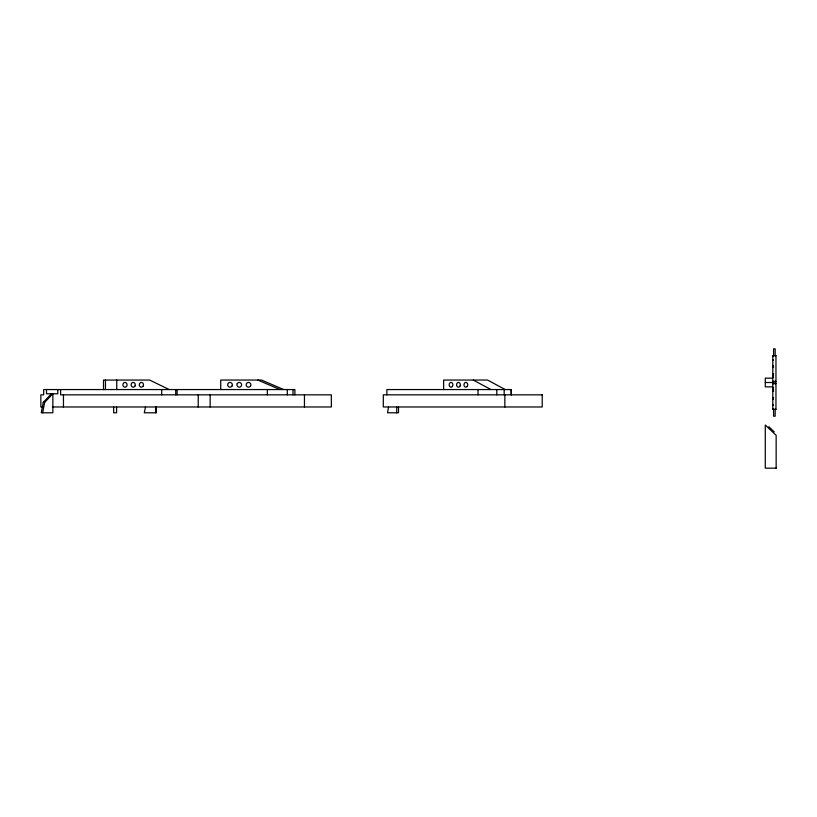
<?xml version="1.0" encoding="UTF-8"?>
<svg xmlns="http://www.w3.org/2000/svg" width="817" height="817" viewBox="0 0 817 817"><rect width="100%" height="100%" fill="white"/><g stroke="black" fill="none" stroke-linecap="round" stroke-linejoin="round"><path stroke-width="1.23" d="M388.545 406.978L387.544 412.789L398.512 412.789L398.512 406.978M51.451 393.774L43.27 402.332L41.269 412.789L52.86 412.789L52.86 393.774L44.68 402.332L42.678 412.789M145.528 406.978L144.272 412.789L156.241 412.789L156.241 406.978M772.79 355.752L775.956 355.752M772.79 360.103L773.576 360.103M772.79 365.873L773.576 365.873M772.79 367.466L773.576 367.466M772.79 373.808L773.576 373.808M772.79 373.951L773.576 373.951M772.79 375.667L773.576 375.667M772.79 377.26L773.576 377.26M772.79 378.159L765.274 378.159L765.274 386.86L772.79 386.86M772.79 381.386L775.956 381.386M765.274 382.509L773.576 382.509M772.79 383.633L775.956 383.633M772.79 387.769L773.576 387.769M772.79 389.362L773.576 389.362M772.79 391.067L773.576 391.067M772.79 391.21L773.576 391.21M772.79 397.552L773.576 397.552M772.79 399.145L773.576 399.145M43.27 402.332L44.68 402.332M772.79 404.915L773.576 404.915M43.393 406.978L40.85 406.978L40.85 394.836L43.679 394.836L43.679 389.556L294.886 389.556L294.886 394.836M52.288 406.978L331.345 406.978L331.345 394.836L60.632 394.836L60.632 389.556M772.79 409.266L775.956 409.266M283.693 389.556L261.583 380.048L220.723 380.048L220.723 389.556M257.835 380.048L279.945 389.556M169.201 389.556L149.623 380.048L103.514 380.048L103.514 389.556M505.233 389.556L487.575 380.048L443.631 380.048L443.631 389.556M473.268 380.048L490.925 389.556M768.807 426.729L774.25 431.887M775.956 355.609L775.956 409.419M775.159 355.752L775.159 348.828L773.576 348.828L773.576 355.752M775.159 381.386L775.159 383.633M775.159 409.266L775.159 416.19L773.576 416.19L773.576 409.266M773.576 381.386L773.576 383.633M772.79 355.609L772.79 409.419M511.34 394.836L511.34 389.556L386.88 389.556L386.88 394.836M511.115 389.556L511.115 394.836M504.845 394.836L504.845 406.978M504.181 389.556L504.181 394.836M496.807 389.556L496.807 394.836M478.037 389.556L478.037 394.836M396.725 406.978L396.725 412.789M304.455 394.836L304.455 406.978M293.007 389.556L293.007 394.836M287.308 389.556L287.308 394.836M267.343 389.556L267.343 394.836M210.153 394.836L210.153 406.978M198.225 394.836L198.225 406.978M177.105 389.556L177.105 394.836M175.726 389.556L175.726 394.836M161.705 389.556L161.705 394.836M155.771 406.978L155.771 412.789M116.76 380.048L116.76 389.556M116.586 406.978L116.586 412.789L113.675 412.789L113.675 406.978M105.464 380.048L105.464 389.556M63.46 394.836L63.46 406.978M57.803 389.556L57.803 393.774L46.498 393.774L46.498 389.556M542.222 394.836L383.306 394.836L383.306 406.978L542.222 406.978L542.222 394.836M776.15 468.172L765.274 468.172L765.274 425.014L776.15 435.328L776.15 468.172M452.363 386.482A2.38 1.869 -90 0 0 451.525 382.499A2.38 1.869 -90 0 0 449.238 385.41A2.38 1.869 -90 0 0 452.363 386.482M237.247 383.612A2.38 2.349 90 0 0 239.279 387.176A2.38 2.349 90 0 0 241.311 383.612A2.38 2.349 90 0 0 237.247 383.612M467.181 386.482A2.38 1.869 -90 0 0 466.344 382.499A2.38 1.869 -90 0 0 464.046 385.41A2.38 1.869 -90 0 0 467.181 386.482M134.989 385.992A2.38 2.073 -90 0 0 133.191 382.417A2.38 2.073 -90 0 0 131.394 385.992A2.38 2.073 -90 0 0 134.989 385.992M143.21 385.992A2.38 2.073 -90 0 0 141.402 382.417A2.38 2.073 -90 0 0 139.605 385.992A2.38 2.073 -90 0 0 143.21 385.992M460.073 385.992A2.38 1.869 -90 0 0 458.449 382.417A2.38 1.869 -90 0 0 456.826 385.992A2.38 1.869 -90 0 0 460.073 385.992M232.028 385.992A2.38 2.349 -90 0 0 229.996 382.417A2.38 2.349 -90 0 0 227.963 385.992A2.38 2.349 -90 0 0 232.028 385.992M250.584 385.992A2.38 2.349 -90 0 0 248.552 382.417A2.38 2.349 -90 0 0 246.52 385.992A2.38 2.349 -90 0 0 250.584 385.992M126.451 386.482A2.38 2.073 -90 0 0 125.512 382.499A2.38 2.073 -90 0 0 122.969 385.41A2.38 2.073 -90 0 0 126.451 386.482"/></g></svg>
